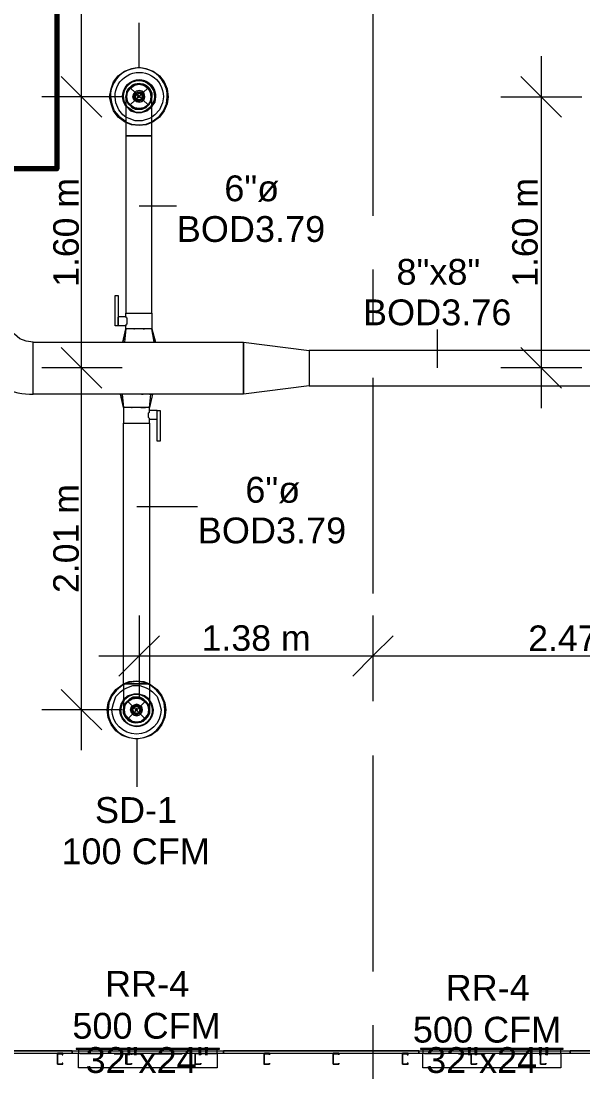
# Model space of a CAD drawing. Header units: metres. Extents: x -2 to 237, y -8 to 52.
# Drawn here: x 21.68 to 24.99, y 34.92 to 41.15 of the extents above; entities that cross this region are included whole.
import ezdxf

# ---------------------------------------------------------------- set-up
doc = ezdxf.new("R2010")
doc.units = ezdxf.units.M
doc.layers.add('HVAC - Ductos', color=5, linetype='Continuous', lineweight=0)
doc.layers.add('PDF2_Text', color=7, linetype='Continuous', lineweight=0)
doc.layers.add('PDF2_Geometry', color=7, linetype='Continuous', lineweight=0, true_color=0xaaaaaa)
doc.styles.add('PDF Helvetica', font='')
doc.styles.get('PDF Helvetica').set_extended_font_data('Helvetica')

msp = doc.modelspace()

# ---------------------------------------------------------------- linework, layer by layer
at = {"layer": 'HVAC - Ductos', "lineweight": 0}
for points in [[(22.0385, 36.8569), (22.0385, 39.1087), (22.0385, 40.7047), (22.0385, 42.4705)], [(22.3779, 40.879), (22.3779, 41.1405)], [(24.7444, 40.9432), (24.7444, 38.8703)], [(22.2999, 40.5534), (22.2907, 40.558), (22.254, 40.5855), (22.2265, 40.6222), (22.2128, 40.6635), (22.2036, 40.7047), (22.2128, 40.7507), (22.2265, 40.7919), (22.254, 40.8286), (22.2907, 40.8561), (22.3319, 40.8699), (22.3779, 40.879), (22.4191, 40.8699), (22.4604, 40.8561), (22.4971, 40.8286), (22.5246, 40.7919), (22.543, 40.7507), (22.5476, 40.7047), (22.543, 40.6635), (22.5246, 40.6222), (22.4971, 40.5855), (22.4604, 40.558), (22.4512, 40.5534)], [(21.9192, 40.824), (22.0385, 40.7047), (22.1577, 40.5855)], [(24.8636, 40.5855), (24.7444, 40.7047), (24.6251, 40.824)], [(22.2999, 40.7047), (22.2999, 40.7002), (22.2999, 40.6818), (22.2999, 40.6497), (22.2999, 40.613), (22.2999, 40.5626), (22.2999, 40.5121), (22.2999, 40.4755), (22.3045, 40.4755), (22.3091, 40.4755), (22.3228, 40.4755), (22.3365, 40.4755), (22.3549, 40.4755), (22.3779, 40.4755), (22.3962, 40.4755), (22.4145, 40.4755), (22.4329, 40.4755), (22.4421, 40.4755), (22.4512, 40.4755), (22.4512, 40.5304), (22.4512, 40.581), (22.4512, 40.6268), (22.4512, 40.6635), (22.4512, 40.691), (22.4512, 40.7047), (22.4512, 40.7002), (22.4512, 40.7047), (22.4512, 40.7277), (22.4421, 40.7461), (22.4329, 40.7598), (22.4145, 40.7735), (22.3962, 40.7781), (22.3779, 40.7827), (22.3549, 40.7781), (22.3411, 40.7735), (22.3549, 40.7781), (22.3779, 40.7827), (22.3962, 40.7781), (22.4145, 40.7735), (22.4329, 40.7598), (22.4421, 40.7461), (22.4512, 40.7277), (22.4512, 40.7047)], [(22.3045, 40.7323), (22.3045, 40.7369), (22.3091, 40.7369)], [(22.3091, 40.7369), (22.3228, 40.7598), (22.3457, 40.7735)], [(22.3411, 40.7735), (22.3365, 40.7735)], [(22.3457, 40.7735), (22.3457, 40.7781), (22.3503, 40.7781)], [(22.3503, 40.7735), (22.3779, 40.7781), (22.4008, 40.7735)], [(22.4008, 40.7781), (22.4054, 40.7781), (22.4099, 40.7735)], [(22.4099, 40.7735), (22.4283, 40.7598), (22.4421, 40.7369)], [(22.4466, 40.7369), (22.4466, 40.7323)], [(22.277, 40.7047), (22.0385, 40.7047), (21.8046, 40.7047)], [(22.2999, 40.7002), (22.3045, 40.6864), (22.3091, 40.6681), (22.3228, 40.6543), (22.3365, 40.6405), (22.3549, 40.6314), (22.3779, 40.6314), (22.3503, 40.6359), (22.3457, 40.6359)], [(22.3091, 40.6818), (22.3045, 40.7047), (22.3091, 40.7323)], [(22.3091, 40.6727), (22.3045, 40.6772), (22.3045, 40.6818)], [(22.3457, 40.6405), (22.3228, 40.6543), (22.3091, 40.6772)], [(22.4099, 40.6359), (22.4054, 40.6359), (22.4008, 40.6359), (22.3779, 40.6314), (22.3962, 40.6314), (22.4145, 40.6405), (22.4329, 40.6543), (22.4421, 40.6681), (22.4512, 40.6864), (22.4512, 40.7002)], [(22.4421, 40.6772), (22.4283, 40.6543), (22.4099, 40.6405)], [(22.4466, 40.7323), (22.4512, 40.7047), (22.4466, 40.6818), (22.4466, 40.6772), (22.4466, 40.6727)], [(24.5059, 40.7047), (24.7444, 40.7047), (24.9828, 40.7047)], [(22.4512, 40.5855), (22.4375, 40.5764), (22.3962, 40.5626), (22.3549, 40.5626), (22.3182, 40.5764), (22.2999, 40.5855)], [(22.2999, 40.558), (22.3319, 40.5442), (22.3779, 40.5396), (22.4191, 40.5442), (22.4512, 40.558)], [(22.4512, 40.5534), (22.4191, 40.5396), (22.3779, 40.535), (22.3319, 40.5396), (22.2999, 40.5534)], [(22.3779, 40.0627), (22.598, 40.0627)], [(22.254, 39.4114), (22.2999, 39.4114), (22.2999, 39.4297), (22.3045, 39.4297), (22.3091, 39.4297), (22.3228, 39.4297), (22.3365, 39.4297), (22.3549, 39.4297), (22.3779, 39.4297), (22.3962, 39.4297), (22.4145, 39.4297), (22.4329, 39.4297), (22.4421, 39.4297), (22.4512, 39.4297), (22.4512, 39.338), (22.4466, 39.338), (22.4421, 39.338), (22.4329, 39.338), (22.4145, 39.338), (22.3962, 39.338), (22.3779, 39.338), (22.3549, 39.338), (22.3365, 39.338), (22.3228, 39.338), (22.3091, 39.338), (22.3045, 39.338), (22.2999, 39.338), (22.2999, 39.3564), (22.254, 39.3564), (22.2357, 39.3564), (22.2357, 39.5352), (22.254, 39.5352), (22.254, 39.3564)], [(22.254, 39.361), (22.254, 39.3656), (22.254, 39.3702), (22.254, 39.3793), (22.254, 39.3839), (22.254, 39.3885), (22.254, 39.3977), (22.254, 39.4023), (22.254, 39.4068)], [(22.2999, 39.4114), (22.2999, 39.4068), (22.3045, 39.4023), (22.3045, 39.3977), (22.3045, 39.3885), (22.3045, 39.3793), (22.3045, 39.3702), (22.3045, 39.3656), (22.2999, 39.361), (22.2999, 39.3564)], [(22.2816, 39.26), (22.2999, 39.338), (22.2816, 39.26)], [(22.2999, 39.338), (22.2907, 39.26), (22.2999, 39.26)], [(22.4512, 39.26), (22.4604, 39.26), (22.465, 39.26), (22.4696, 39.26), (22.4742, 39.26), (22.4512, 39.338), (22.4742, 39.26), (22.4696, 39.26)], [(22.465, 39.26), (22.4512, 39.338)], [(24.1344, 39.1087), (24.1344, 39.3334)], [(22.3045, 39.26), (22.3228, 39.26), (22.3274, 39.26), (22.3319, 39.26), (22.3411, 39.26), (22.3549, 39.26), (22.3595, 39.26)], [(22.3641, 39.26), (22.3871, 39.26), (22.3916, 39.26), (22.3962, 39.26), (22.4099, 39.26), (22.4191, 39.26), (22.4237, 39.26), (22.4329, 39.26), (22.4466, 39.26)], [(21.9192, 39.228), (22.0385, 39.1087), (22.1577, 38.9895)], [(26.5651, 39.2097), (23.3777, 39.2097)], [(23.3777, 39.2097), (23.3777, 39.0032)], [(24.8636, 38.9895), (24.7444, 39.1087), (24.6251, 39.228)], [(22.277, 39.1087), (22.0385, 39.1087), (21.8046, 39.1087)], [(24.9828, 39.1087), (24.7444, 39.1087), (24.5059, 39.1087)], [(23.3777, 39.0032), (26.5651, 39.0032)], [(22.2862, 38.9528), (22.277, 38.9528), (22.2724, 38.9528), (22.2678, 38.9528)], [(22.2678, 38.9528), (22.2862, 38.8749), (22.2678, 38.9528)], [(22.277, 38.9528), (22.2862, 38.8749)], [(22.4375, 38.9528), (22.4466, 38.9528), (22.4512, 38.9528), (22.4558, 38.9528), (22.4375, 38.8749), (22.4329, 38.8749), (22.4283, 38.8749), (22.4145, 38.8749), (22.4008, 38.8749), (22.3825, 38.8749), (22.3641, 38.8749), (22.3411, 38.8749), (22.3228, 38.8749), (22.3091, 38.8749), (22.2953, 38.8749), (22.2907, 38.8749), (22.2862, 38.8749), (22.2862, 38.7831), (22.2953, 38.7831), (22.3091, 38.7831), (22.3228, 38.7831), (22.3411, 38.7831), (22.3641, 38.7831), (22.3825, 38.7831), (22.4008, 38.7831), (22.4145, 38.7831), (22.4283, 38.7831), (22.4375, 38.7831), (22.4375, 38.8061), (22.4833, 38.8061), (22.4833, 38.8106), (22.4833, 38.8152), (22.4833, 38.8244), (22.4833, 38.8289), (22.4833, 38.8381), (22.4833, 38.8427), (22.4833, 38.8473), (22.4833, 38.8519)], [(22.3091, 38.9528), (22.2907, 38.9528)], [(22.4329, 38.9528), (22.4145, 38.9528), (22.4099, 38.9528), (22.4054, 38.9528), (22.3962, 38.9528), (22.3825, 38.9528), (22.3779, 38.9528), (22.3733, 38.9528), (22.3503, 38.9528), (22.3457, 38.9528), (22.3411, 38.9528), (22.3274, 38.9528), (22.3182, 38.9528), (22.3136, 38.9528)], [(22.3916, 38.9528), (22.4008, 38.9528)], [(22.4833, 38.8565), (22.4375, 38.8565), (22.4375, 38.8749), (22.4466, 38.9528)], [(22.4558, 38.9528), (22.4375, 38.8749)], [(22.4375, 38.8061), (22.4375, 38.8106), (22.4329, 38.8152), (22.4329, 38.8244), (22.4329, 38.8335), (22.4329, 38.8427), (22.4375, 38.8473), (22.4375, 38.8519), (22.4375, 38.8565)], [(22.3641, 38.2924), (22.7218, 38.2924)], [(22.3779, 37.6503), (22.3779, 37.4118), (22.3779, 37.1734)], [(23.7537, 37.6503), (23.7537, 37.4118), (23.7537, 37.1734)], [(22.4971, 37.5311), (22.3779, 37.4118), (22.2586, 37.2926)], [(23.8729, 37.5311), (23.7537, 37.4118), (23.6345, 37.2926)], [(22.1394, 37.4118), (23.7537, 37.4118), (26.2211, 37.4118), (28.3125, 37.4118)], [(22.2862, 37.2467), (22.3182, 37.2605), (22.3641, 37.2651), (22.4054, 37.2605), (22.4375, 37.2467)], [(22.4375, 37.2421), (22.4054, 37.2559), (22.3641, 37.2605), (22.3182, 37.2559), (22.2862, 37.2421)], [(22.2862, 37.2467), (22.2862, 37.2008), (22.2862, 37.1642), (22.2862, 37.132), (22.2862, 37.1046), (22.2862, 37.0954), (22.2862, 37.1), (22.2862, 37.0954), (22.2862, 37.077), (22.2862, 37.0954)], [(21.9192, 37.2146), (22.0385, 37.0954), (22.1577, 36.9761)], [(22.2862, 37.2146), (22.3045, 37.2238), (22.3411, 37.2375), (22.3825, 37.2375), (22.4191, 37.2238), (22.4375, 37.2146)], [(22.3319, 37.1642), (22.3365, 37.1642), (22.3641, 37.1688), (22.3411, 37.1688), (22.3228, 37.1596), (22.3091, 37.1458), (22.2953, 37.132), (22.2862, 37.1137), (22.2862, 37.1)], [(22.2953, 37.0678), (22.2862, 37.0954), (22.2907, 37.1183), (22.2907, 37.1229), (22.2953, 37.1274)], [(22.2953, 37.1229), (22.3091, 37.1458), (22.3319, 37.1596)], [(22.4375, 37.1), (22.4375, 37.1137), (22.4283, 37.132), (22.4145, 37.1458), (22.4008, 37.1596), (22.3825, 37.1688), (22.3641, 37.1688), (22.3871, 37.1642), (22.3916, 37.1642)], [(22.3916, 37.1596), (22.4145, 37.1458), (22.4283, 37.1229)], [(22.4283, 37.1274), (22.4329, 37.1229), (22.4329, 37.1183), (22.4375, 37.0954), (22.4283, 37.0678)], [(22.277, 37.0954), (22.0385, 37.0954), (21.8046, 37.0954)], [(22.2953, 37.0632), (22.2907, 37.0632), (22.2907, 37.0678)], [(22.3319, 37.0266), (22.3091, 37.0403), (22.2953, 37.0632)], [(22.4283, 37.0632), (22.4145, 37.0403), (22.3916, 37.0266)], [(22.4329, 37.0678), (22.4329, 37.0632), (22.4283, 37.0632)], [(22.3365, 37.022), (22.3319, 37.022), (22.3319, 37.0266)], [(22.3871, 37.0266), (22.3641, 37.022), (22.3365, 37.0266)], [(22.3916, 37.0266), (22.3916, 37.022), (22.3871, 37.022)], [(22.3641, 36.9211), (22.3641, 36.6413)], [(22.011, 35.0957), (22.0201, 35.0957), (22.0201, 35.0728), (22.8365, 35.0728), (22.8365, 34.9857), (22.0201, 34.9857), (22.0201, 35.0728), (22.8365, 35.0728), (22.8365, 35.0957), (22.8502, 35.0957), (22.8502, 35.1003), (22.0064, 35.1003), (22.0064, 35.0957), (22.8502, 35.0957)], [(22.8273, 35.1003), (22.0293, 35.1003)], [(22.1531, 35.0682), (22.0293, 35.0682), (22.0293, 35.0728), (22.1531, 35.0728)], [(22.2311, 35.0728), (22.3916, 35.0728)], [(22.2311, 35.0682), (22.3916, 35.0682)], [(22.4696, 35.0728), (22.6301, 35.0728)], [(22.4696, 35.0682), (22.6301, 35.0682)], [(22.7081, 35.0728), (22.8319, 35.0728), (22.8319, 35.0682), (22.7081, 35.0682)], [(24.0335, 35.0957), (24.8728, 35.0957)], [(24.8499, 35.1003), (24.0564, 35.1003)], [(24.1757, 35.0682), (24.0564, 35.0682), (24.0564, 35.0728), (24.1757, 35.0728)], [(24.2582, 35.0728), (24.4142, 35.0728)], [(24.2582, 35.0682), (24.4142, 35.0682)], [(24.4967, 35.0728), (24.6526, 35.0728)], [(24.4967, 35.0682), (24.6526, 35.0682)], [(24.7352, 35.0728), (24.8545, 35.0728), (24.8545, 35.0682), (24.7352, 35.0682)]]:
    msp.add_lwpolyline(points, dxfattribs=at)
for points in [[(22.4512, 40.558), (22.4604, 40.5626), (22.4971, 40.5901), (22.52, 40.6222), (22.5384, 40.6635), (22.543, 40.7047, 1.013823), (22.2082, 40.7047), (22.2174, 40.6635), (22.2311, 40.6222), (22.2586, 40.5901), (22.2953, 40.5626), (22.2999, 40.558)], [(22.2999, 40.5855), (22.2816, 40.5993), (22.2586, 40.6268), (22.2402, 40.6681), (22.2357, 40.7047, -1.008592), (22.52, 40.7047), (22.5154, 40.6681), (22.4971, 40.6268), (22.4696, 40.5993), (22.4512, 40.5855)], [(22.4375, 37.2467), (22.4283, 37.2467), (22.4145, 37.2467), (22.4008, 37.2467), (22.3825, 37.2467), (22.3641, 37.2467), (22.3411, 37.2467), (22.3228, 37.2467), (22.3091, 37.2467), (22.2953, 37.2467), (22.2862, 37.2467), (22.2953, 37.2467), (22.3091, 37.2467), (22.3228, 37.2467), (22.3411, 37.2467), (22.3641, 37.2467), (22.3825, 37.2467), (22.4008, 37.2467), (22.4145, 37.2467), (22.4283, 37.2467), (22.4375, 37.2467), (22.4375, 37.2283), (22.4375, 37.1871), (22.4375, 37.1458), (22.4375, 37.1183), (22.4375, 37.1), (22.4375, 37.0954), (22.4375, 37.1), (22.4375, 37.0954), (22.4375, 37.0724), (22.4283, 37.0541), (22.4145, 37.0403), (22.4008, 37.0266), (22.3825, 37.022), (22.3641, 37.0174), (22.3411, 37.022), (22.3228, 37.0266), (22.3091, 37.0403), (22.2953, 37.0541), (22.2862, 37.0724, 0.850836), (22.4375, 37.0954)], [(22.2862, 37.2421), (22.277, 37.2375), (22.2448, 37.21), (22.2174, 37.1779), (22.199, 37.1366), (22.1944, 37.0954, 1.013813), (22.5292, 37.0954), (22.5246, 37.1366), (22.5062, 37.1779), (22.4788, 37.21), (22.4466, 37.2375), (22.4375, 37.2421)], [(22.4375, 37.2146), (22.4558, 37.2008), (22.4833, 37.1734), (22.4971, 37.132), (22.5062, 37.0954, -0.994853), (22.2174, 37.0954), (22.2265, 37.132), (22.2402, 37.1734), (22.2678, 37.2008), (22.2862, 37.2146)]]:
    msp.add_lwpolyline(points, format="xyb", dxfattribs=at)
for points in [[(22.4512, 40.6543), (22.465, 40.6727), (22.4696, 40.7047, 1.361612), (22.2999, 40.6543), (22.2907, 40.6727), (22.2816, 40.7047), (22.2862, 40.6727), (22.2999, 40.6497, -1.421938), (22.4742, 40.7047, 1.019058), (22.2816, 40.7047, -1.388667)], [(21.7541, 39.26), (21.7129, 39.2646), (21.6761, 39.2784), (21.644, 39.306), (21.6211, 39.3334), (21.6074, 39.3702), (21.6028, 39.4114), (21.2955, 39.4114), (21.2955, 39.5903), (21.6028, 39.5903), (21.6028, 39.4114), (21.2955, 39.4114, 0.417177), (21.7541, 38.9528)], [(22.2632, 37.0954), (22.2724, 37.1274), (22.2862, 37.1504, 1.390141), (22.4604, 37.0954, -0.9901)], [(22.4558, 37.0954), (22.4512, 37.1274), (22.4375, 37.1458, -1.40366), (22.2678, 37.0954), (22.2724, 37.1274), (22.2862, 37.1458, 1.404262)]]:
    msp.add_lwpolyline(points, format="xyb", close=True, dxfattribs=at)
for points in [[(22.3365, 40.7735), (22.3228, 40.7598), (22.3091, 40.7461), (22.3045, 40.7277), (22.2999, 40.7047), (22.2999, 40.7002), (22.2999, 40.7047), (22.3045, 40.7277), (22.3091, 40.7461), (22.3228, 40.7598)], [(22.3091, 40.7323), (22.3274, 40.7552), (22.3503, 40.7735), (22.3779, 40.7781), (22.4054, 40.7735), (22.4283, 40.7552), (22.4421, 40.7323), (22.4466, 40.7047), (22.4421, 40.6772), (22.4283, 40.6543), (22.4054, 40.6405), (22.3779, 40.6359), (22.3503, 40.6405), (22.3274, 40.6543), (22.3091, 40.6772), (22.3045, 40.7047)], [(22.3045, 40.7231), (22.3136, 40.7415), (22.3228, 40.7598), (22.3411, 40.769), (22.3595, 40.7781), (22.3779, 40.7781), (22.3962, 40.7781), (22.4145, 40.769), (22.4283, 40.7598), (22.4421, 40.7415), (22.4466, 40.7231), (22.4512, 40.7047), (22.4466, 40.6864), (22.4421, 40.6681), (22.4283, 40.6543), (22.4145, 40.6405), (22.3962, 40.6359), (22.3779, 40.6314), (22.3595, 40.6359), (22.3411, 40.6405), (22.3228, 40.6543), (22.3136, 40.6681), (22.3045, 40.6864), (22.3045, 40.7047)], [(22.3457, 40.7231), (22.3411, 40.7047), (22.3457, 40.7231), (22.3595, 40.7369), (22.3779, 40.7415), (22.3962, 40.7369), (22.4054, 40.7231), (22.4099, 40.7047), (22.4054, 40.7231), (22.3962, 40.7369), (22.3779, 40.7415), (22.3595, 40.7369)], [(22.4054, 40.691), (22.4099, 40.7047), (22.4054, 40.6864), (22.3962, 40.6772), (22.3779, 40.6727), (22.3595, 40.6772), (22.3457, 40.6864), (22.3411, 40.7047), (22.3457, 40.691), (22.3595, 40.6772), (22.3779, 40.6727), (22.3962, 40.6772)], [(22.3549, 40.7231), (22.3503, 40.7047), (22.3549, 40.7231), (22.3687, 40.7323), (22.3871, 40.7323), (22.3962, 40.7231), (22.4008, 40.7047), (22.3962, 40.7231), (22.3825, 40.7277), (22.3687, 40.7277)], [(22.3962, 40.691), (22.4008, 40.7047), (22.3962, 40.691), (22.3871, 40.6818), (22.3687, 40.6818), (22.3549, 40.691), (22.3503, 40.7047), (22.3549, 40.691), (22.3687, 40.6818), (22.3825, 40.6818)], [(22.3641, 40.7185), (22.3779, 40.7277), (22.3916, 40.7185), (22.3962, 40.7047), (22.3916, 40.691), (22.3779, 40.6864), (22.3641, 40.691), (22.3549, 40.7047)], [(22.3733, 40.7002), (22.3779, 40.7002), (22.3825, 40.7047), (22.3779, 40.7002), (22.3733, 40.7002), (22.3687, 40.7047), (22.3733, 40.7139), (22.3779, 40.7139), (22.3825, 40.7047), (22.3779, 40.7093), (22.3733, 40.7093), (22.3733, 40.7047)], [(22.4512, 40.6497), (22.4696, 40.6727), (22.4742, 40.7047), (22.4696, 40.6727)], [(22.4237, 40.6222), (22.3916, 40.613), (22.3595, 40.613), (22.3274, 40.6222), (22.3045, 40.6451), (22.2999, 40.6497), (22.3045, 40.6451), (22.2999, 40.6543), (22.3045, 40.6451), (22.3319, 40.6268), (22.3595, 40.613), (22.3916, 40.613), (22.4237, 40.6268), (22.4466, 40.6451), (22.4512, 40.6543), (22.4466, 40.6451), (22.4237, 40.6268), (22.3916, 40.613), (22.3595, 40.613), (22.3319, 40.6268), (22.3045, 40.6451), (22.3274, 40.6222), (22.3595, 40.613), (22.3916, 40.613), (22.4237, 40.6222), (22.4512, 40.6451), (22.4512, 40.6497), (22.4512, 40.6451)], [(22.2999, 39.4297), (22.3045, 39.4297), (22.3091, 39.4297), (22.3228, 39.4297), (22.3365, 39.4297), (22.3549, 39.4297), (22.3779, 39.4297), (22.3962, 39.4297), (22.4145, 39.4297), (22.4329, 39.4297), (22.4421, 39.4297), (22.4512, 39.4297), (22.4512, 40.4755), (22.4421, 40.4755), (22.4329, 40.4755), (22.4145, 40.4755), (22.3962, 40.4755), (22.3779, 40.4755), (22.3549, 40.4755), (22.3365, 40.4755), (22.3228, 40.4755), (22.3091, 40.4755), (22.3045, 40.4755), (22.2999, 40.4755)], [(22.3503, 39.338), (22.3457, 39.338)], [(22.4099, 39.338), (22.4054, 39.338), (22.4008, 39.338), (22.4054, 39.338)], [(21.7541, 39.26), (22.9924, 39.26), (22.9924, 38.9528), (21.7541, 38.9528)], [(22.2816, 39.26), (22.2862, 39.26)], [(23.3777, 39.2097), (23.3777, 39.0032), (22.9924, 38.9528), (22.9924, 39.26)], [(22.3319, 38.8749), (22.3365, 38.8749)], [(22.3871, 38.8749), (22.3916, 38.8749), (22.4145, 38.8749), (22.3916, 38.8749)], [(22.5016, 38.6776), (22.4833, 38.6776), (22.4833, 38.8565), (22.5016, 38.8565)], [(22.4375, 38.7831), (22.4375, 37.2467), (22.4466, 37.2421), (22.4833, 37.2146), (22.5108, 37.1779), (22.5292, 37.1366), (22.5338, 37.0954), (22.5292, 37.0495), (22.5108, 37.0083), (22.4833, 36.9715), (22.4466, 36.944), (22.4054, 36.9303), (22.3641, 36.9211), (22.3182, 36.9303), (22.277, 36.944), (22.2402, 36.9715), (22.2128, 37.0083), (22.1944, 37.0495), (22.1898, 37.0954), (22.1944, 37.1366), (22.2128, 37.1779), (22.2402, 37.2146), (22.277, 37.2421), (22.2862, 37.2467), (22.2862, 38.7831), (22.2953, 38.7831), (22.3091, 38.7831), (22.3228, 38.7831), (22.3411, 38.7831), (22.3641, 38.7831), (22.3825, 38.7831), (22.4008, 38.7831), (22.4145, 38.7831), (22.4283, 38.7831)], [(22.2862, 37.155), (22.3136, 37.1779), (22.3457, 37.1871), (22.3779, 37.1871), (22.4099, 37.1779), (22.4375, 37.155), (22.4375, 37.1504), (22.4375, 37.155), (22.4099, 37.1779), (22.3779, 37.1871), (22.3457, 37.1871), (22.3136, 37.1779), (22.2862, 37.155), (22.2862, 37.1504)], [(22.4329, 37.155), (22.4099, 37.1734), (22.3779, 37.1871), (22.3457, 37.1871), (22.3136, 37.1734), (22.2907, 37.155), (22.2862, 37.1458), (22.2907, 37.155), (22.3136, 37.1734), (22.3457, 37.1871), (22.3779, 37.1871), (22.4099, 37.1734), (22.4329, 37.155), (22.4375, 37.1458)], [(22.2907, 37.1137), (22.2999, 37.132), (22.3091, 37.1458), (22.3228, 37.1596), (22.3411, 37.1642), (22.3641, 37.1688), (22.3825, 37.1642), (22.4008, 37.1596), (22.4145, 37.1458), (22.4237, 37.132), (22.4329, 37.1137), (22.4375, 37.0954), (22.4329, 37.077), (22.4237, 37.0586), (22.4145, 37.0403), (22.4008, 37.0311), (22.3825, 37.022), (22.3641, 37.022), (22.3411, 37.022), (22.3228, 37.0311), (22.3091, 37.0403), (22.2999, 37.0586), (22.2907, 37.077), (22.2862, 37.0954)], [(22.2953, 37.1229), (22.3136, 37.1458), (22.3365, 37.1596), (22.3641, 37.1642), (22.3871, 37.1596), (22.4099, 37.1458), (22.4283, 37.1229), (22.4329, 37.0954), (22.4283, 37.0678), (22.4099, 37.0449), (22.3871, 37.0266), (22.3641, 37.022), (22.3365, 37.0266), (22.3136, 37.0449), (22.2953, 37.0678), (22.2907, 37.0954)], [(22.3319, 37.1091), (22.3274, 37.0954), (22.3319, 37.1137), (22.3457, 37.1229), (22.3641, 37.1274), (22.3779, 37.1229), (22.3916, 37.1137), (22.3962, 37.0954), (22.3916, 37.1091), (22.3779, 37.1229), (22.3641, 37.1274), (22.3457, 37.1229)], [(22.4604, 37.0954), (22.4512, 37.1274), (22.4375, 37.1504), (22.4512, 37.1274)], [(22.2862, 37.077), (22.2862, 37.0724)], [(22.3916, 37.077), (22.3962, 37.0954), (22.3916, 37.077), (22.3779, 37.0632), (22.3641, 37.0586), (22.3457, 37.0632), (22.3319, 37.077), (22.3274, 37.0954), (22.3319, 37.077), (22.3457, 37.0632), (22.3641, 37.0586), (22.3779, 37.0632)], [(22.3411, 37.1091), (22.3365, 37.0954), (22.3411, 37.1091), (22.3549, 37.1183), (22.3687, 37.1183), (22.3825, 37.1091), (22.3871, 37.0954), (22.3825, 37.1091), (22.3687, 37.1183), (22.3549, 37.1183)], [(22.3825, 37.0816), (22.3871, 37.0954), (22.3825, 37.077), (22.3687, 37.0678), (22.3549, 37.0678), (22.3411, 37.077), (22.3365, 37.0954), (22.3411, 37.0816), (22.3549, 37.0724), (22.3687, 37.0724)], [(22.3457, 37.1091), (22.3641, 37.1137), (22.3779, 37.1091), (22.3825, 37.0954), (22.3779, 37.0816), (22.3641, 37.0724), (22.3457, 37.0816), (22.3411, 37.0954)], [(22.3595, 37.1), (22.3549, 37.0954), (22.3595, 37.1), (22.3641, 37.1), (22.3687, 37.0954), (22.3641, 37.1)], [(22.3641, 37.0908), (22.3687, 37.0954), (22.3641, 37.0908), (22.3595, 37.0908), (22.3549, 37.0954), (22.3595, 37.0908)], [(24.8728, 35.1003), (24.0335, 35.1003), (24.0335, 35.0957), (24.0472, 35.0957), (24.0472, 35.0728), (24.859, 35.0728), (24.859, 35.0957), (24.8728, 35.0957)], [(24.859, 35.0728), (24.859, 34.9857), (24.0472, 34.9857), (24.0472, 35.0728)]]:
    msp.add_lwpolyline(points, close=True, dxfattribs=at)
at = {"layer": 'PDF2_Geometry', "color": 232, "lineweight": 70, "true_color": 0xe91e64}
msp.add_lwpolyline([(20.8621, 42.1528), (21.8934, 42.1528), (21.8934, 40.2812), (20.8621, 40.2812)], close=True, dxfattribs=at)
at = {"layer": 'PDF2_Geometry', "lineweight": 0}
for points in [[(23.7537, 41.2735), (23.7537, 40.0031)], [(23.7537, 39.6866), (23.7537, 39.3702)], [(23.7537, 39.0492), (23.7537, 37.7787)], [(23.7537, 37.4622), (23.7537, 37.1458)], [(23.7537, 36.8248), (23.7537, 35.5544)], [(23.7537, 35.2379), (23.7537, 34.9215)], [(14.1547, 35.0866), (15.0398, 35.0866), (21.9834, 35.0866), (21.9834, 35.0728), (22.8732, 35.0728), (22.8732, 35.0866)], [(15.4251, 35.0728), (21.9834, 35.0728), (21.9834, 35.0866), (15.0398, 35.0866), (15.0398, 35.0728), (15.3976, 35.0728)], [(21.9834, 35.0866), (22.8732, 35.0866), (24.0243, 35.0866), (24.0243, 35.0728), (24.9141, 35.0728), (24.9141, 35.0866)], [(24.0243, 35.0866), (24.9141, 35.0866), (26.3908, 35.0866), (26.3908, 35.0728), (27.2805, 35.0728), (27.2805, 35.0866)]]:
    msp.add_lwpolyline(points, dxfattribs=at)
at = {"layer": 'PDF2_Geometry', "color": 8, "lineweight": 0, "true_color": 0x808080}
for points in [[(22.4375, 40.7507), (22.4008, 40.7781), (22.3549, 40.7781), (22.3136, 40.7507), (22.2999, 40.7047), (22.3136, 40.6635), (22.3549, 40.6359), (22.4008, 40.6359), (22.4375, 40.6635), (22.4512, 40.7047)], [(22.4237, 37.1366), (22.3871, 37.1642), (22.3365, 37.1642), (22.2999, 37.1366), (22.2862, 37.0954), (22.2999, 37.0495), (22.3365, 37.022), (22.3871, 37.022), (22.4237, 37.0495), (22.4375, 37.0954)]]:
    msp.add_lwpolyline(points, close=True, dxfattribs=at)
for points in [[(22.3228, 40.7598), (22.4329, 40.6543)], [(22.4329, 40.7598), (22.3228, 40.6543)], [(22.3091, 37.1458), (22.4145, 37.0403)], [(22.4145, 37.1458), (22.3091, 37.0403)]]:
    msp.add_lwpolyline(points, dxfattribs=at)
at = {"layer": 'PDF2_Geometry', "lineweight": 0}
for points in [[(21.9284, 35.0728), (21.8963, 35.0728), (21.8963, 35.0682), (21.8963, 35.0086), (21.9284, 35.0086), (21.9284, 35.0132), (21.9238, 35.0132), (21.9238, 35.0086), (21.8963, 35.0086), (21.8963, 35.0682), (21.9238, 35.0682), (21.9238, 35.0637), (21.9284, 35.0637)], [(22.3319, 35.0637), (22.3319, 35.0682), (22.3045, 35.0682), (22.3045, 35.0086), (22.3319, 35.0086), (22.3319, 35.0132), (22.3319, 35.0086), (22.3045, 35.0086), (22.2999, 35.0086), (22.2999, 35.0682), (22.3045, 35.0728), (22.3319, 35.0728)], [(22.7402, 35.0637), (22.7402, 35.0682), (22.7081, 35.0682), (22.7081, 35.0086), (22.7402, 35.0086), (22.7402, 35.0132), (22.7402, 35.0086), (22.7081, 35.0086), (22.7081, 35.0682), (22.7081, 35.0728), (22.7402, 35.0728)], [(24.0243, 35.0866), (22.8732, 35.0866), (22.8732, 35.0728), (24.0243, 35.0728)], [(23.1438, 35.0728), (23.1162, 35.0728), (23.1162, 35.0682), (23.1117, 35.0682), (23.1117, 35.0086), (23.1162, 35.0086), (23.1438, 35.0086), (23.1438, 35.0132), (23.1438, 35.0086), (23.1162, 35.0086), (23.1162, 35.0682), (23.1438, 35.0682), (23.1438, 35.0637)], [(23.5519, 35.0728), (23.5198, 35.0728), (23.5198, 35.0682), (23.5198, 35.0086), (23.5519, 35.0086), (23.5519, 35.0132), (23.5519, 35.0086), (23.5198, 35.0086), (23.5198, 35.0682), (23.5519, 35.0682), (23.5519, 35.0637)], [(23.9601, 35.0728), (23.928, 35.0728), (23.928, 35.0682), (23.928, 35.0086), (23.9601, 35.0086), (23.9601, 35.0132), (23.9555, 35.0132), (23.9555, 35.0086), (23.928, 35.0086), (23.928, 35.0682), (23.9555, 35.0682), (23.9555, 35.0637), (23.9601, 35.0637)], [(24.3637, 35.0637), (24.3637, 35.0682), (24.3362, 35.0682), (24.3316, 35.0682), (24.3316, 35.0086), (24.3362, 35.0086), (24.3637, 35.0086), (24.3637, 35.0132), (24.3637, 35.0086), (24.3362, 35.0086), (24.3316, 35.0086), (24.3316, 35.0682), (24.3316, 35.0728), (24.3362, 35.0728), (24.3637, 35.0728)], [(24.7719, 35.0637), (24.7719, 35.0682), (24.7398, 35.0682), (24.7398, 35.0086), (24.7719, 35.0086), (24.7719, 35.0132), (24.7719, 35.0086), (24.7398, 35.0086), (24.7398, 35.0682), (24.7398, 35.0728), (24.7719, 35.0728)], [(26.3908, 35.0866), (24.9141, 35.0866), (24.9141, 35.0728), (26.3908, 35.0728)]]:
    msp.add_lwpolyline(points, close=True, dxfattribs=at)

# ---------------------------------------------------------------- texts
at = {"layer": 'PDF2_Text', "lineweight": 0, "attachment_point": 4, "style": 'PDF Helvetica'}
for s, insert, char_height in [('6"ø', (22.8787, 40.1634), 0.15205), ('BOD3.79', (22.5989, 39.9249), 0.15205), ('8"x8"', (23.8922, 39.6726), 0.15205), ('BOD3.76', (23.695, 39.4341), 0.15205), ('6"ø', (23.0025, 38.3884), 0.15205), ('BOD3.79', (22.7227, 38.1499), 0.15205), ('1.38 m', (22.7456, 37.5163), 0.15017), ('2.47 m', (24.6674, 37.5163), 0.15017), ('SD-1', (22.1173, 36.5034), 0.15205), ('100 CFM', (21.9201, 36.2603), 0.15205), ('RR-4', (22.1769, 35.4806), 0.15205), ('RR-4', (24.1812, 35.4577), 0.15205), ('500 CFM', (21.9843, 35.233), 0.15205), ('500 CFM', (23.9886, 35.21), 0.15205), ('32"x24"', (22.0623, 35.0312), 0.15205), ('32"x24"', (24.0665, 35.0312), 0.15205)]:
    msp.add_mtext(s, dxfattribs=dict(at, insert=insert, char_height=char_height))
at = {"layer": 'PDF2_Text', "lineweight": 0, "char_height": 0.15017, "attachment_point": 4, "rotation": 90, "style": 'PDF Helvetica'}
for s, insert in [('1.60 m', (21.9479, 39.5851)), ('1.60 m', (24.6493, 39.5851)), ('2.01 m', (21.9479, 37.7826))]:
    msp.add_mtext(s, dxfattribs=dict(at, insert=insert))

doc.saveas('drawing.dxf')
